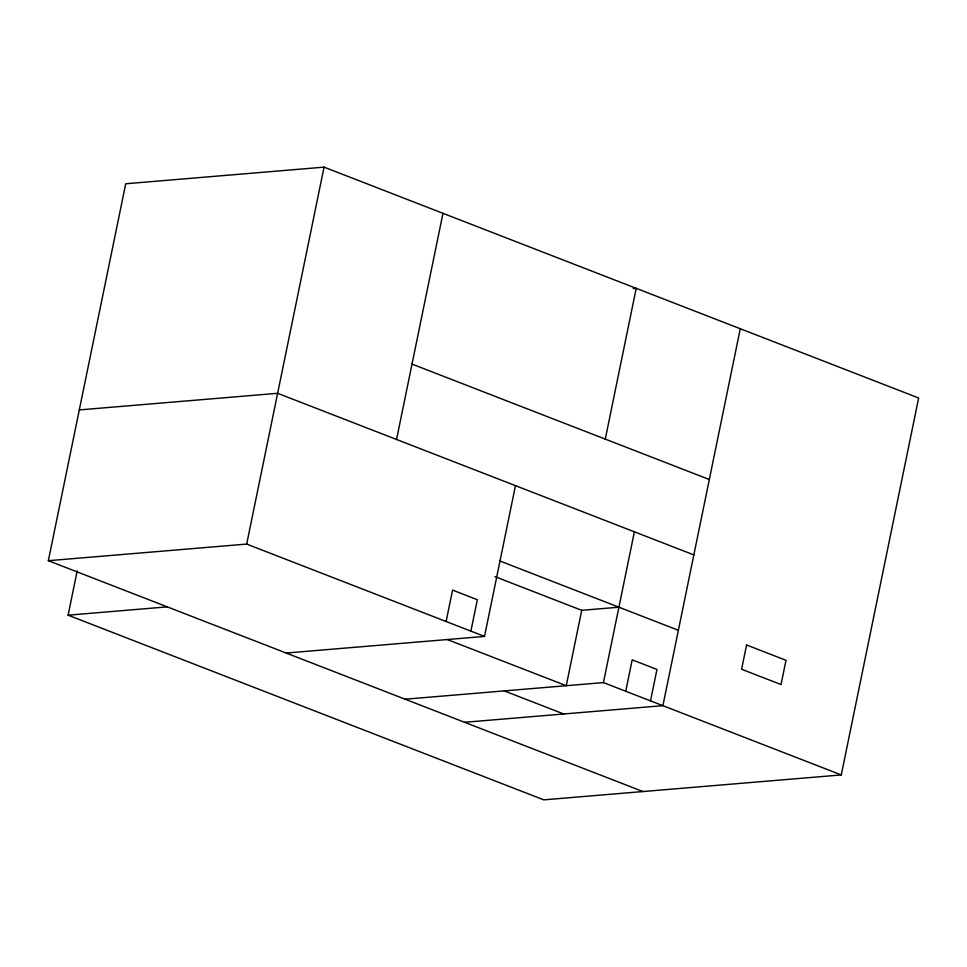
<?xml version="1.0" encoding="UTF-8"?>
<svg xmlns="http://www.w3.org/2000/svg" width="967" height="967" viewBox="0 0 967 967"><rect width="100%" height="100%" fill="white"/><g stroke="black" fill="none" stroke-linecap="round" stroke-linejoin="round"><path stroke-width="1.45" d="M642.946 791.538L48.35 560.703L125.722 183.766L324.054 167.146L918.65 397.993L841.278 774.93L543.78 799.854L68.101 615.181L77.203 570.832M48.35 560.703L246.682 544.083L324.054 167.146M396.543 439.477L442.971 213.32M446.113 621.515L452.568 590.1L477.335 599.721L470.893 631.125M286.184 653.039L484.515 636.419L515.471 485.652M605.269 439.115L636.213 288.335L633.216 288.589M618.916 607.203L581.723 610.322L566.251 685.7L447.334 639.538M405.113 699.201L603.432 682.593L634.388 531.814M625.734 691.248L632.188 659.832L656.956 669.454L650.513 700.857M740.275 328.732L662.903 705.668L464.571 722.289M79.294 409.923L277.626 393.303L693.847 554.901M68.101 615.181L167.267 606.865M412.027 364.088L709.319 479.511M499.987 561.029L678.375 630.291M494.983 576.646L581.723 610.322M246.682 544.083L484.515 636.419M603.432 682.593L841.278 774.93M504.278 690.897L563.737 713.984M746.572 644.989L741.592 669.249L781.034 684.551L786.014 660.304L746.572 644.989"/></g></svg>
